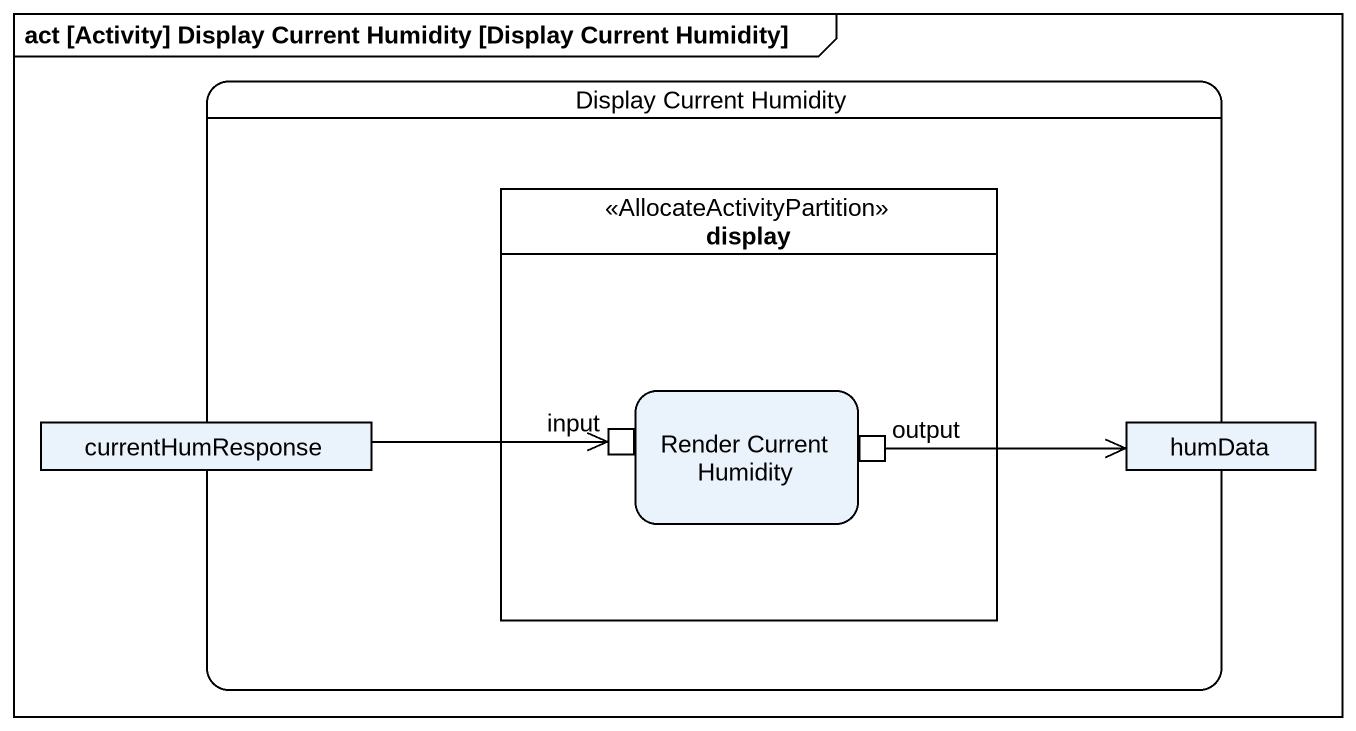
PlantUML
@startuml
mainframe act [Activity] Display Current Humidity [Display Current Humidity]
hide empty description
state "Display Current Humidity" as Display_Current_Humidity {
  state display <<AllocateActivityPartition>> {
    state "Render Current Humidity" as Render_Current_Humidity {
      state input <<inputPin>>
      state output <<outputPin>>
    }
  }
  state currentHumResponse <<object>>
  state humData <<object>>
}
currentHumResponse -right-> input
output -right-> humData
@enduml
